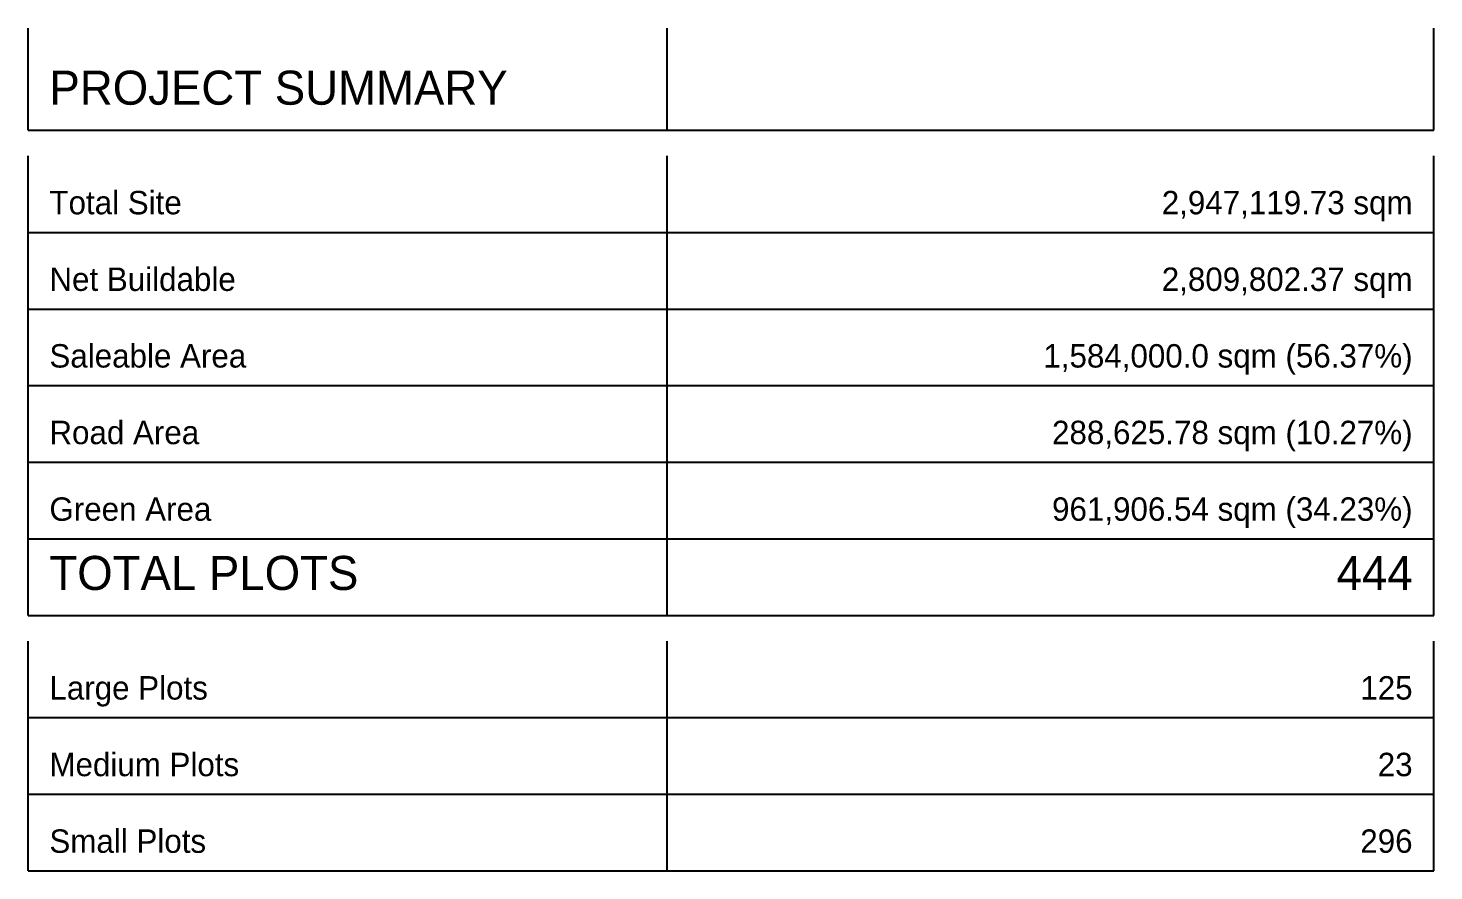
# Model space of a CAD drawing. Header units: metres. Extents: x 729569 to 733474, y 1423763 to 1426173.
# Drawn here: x 732484 to 733474, y 1425579 to 1426173 of the extents above; entities that cross this region are included whole.
import ezdxf
from ezdxf.enums import TextEntityAlignment as Align

# ---------------------------------------------------------------- set-up
doc = ezdxf.new("R2010")
doc.units = ezdxf.units.M
doc.layers.add('TABLE_LINES', color=7, linetype='Continuous')
doc.layers.add('TABLE_TEXT', color=7, linetype='Continuous')

msp = doc.modelspace()

# ---------------------------------------------------------------- linework, layer by layer
at = {"layer": 'TABLE_LINES'}
for p, q in [((732483.94, 1426100.82), (732483.94, 1426172.82)), ((732933.94, 1426100.82), (732933.94, 1426172.82)), ((733473.94, 1426100.82), (733473.94, 1426172.82)), ((732483.94, 1426100.82), (733473.94, 1426100.82)), ((732483.94, 1426028.82), (732483.94, 1426082.82)), ((732933.94, 1426028.82), (732933.94, 1426082.82)), ((733473.94, 1426028.82), (733473.94, 1426082.82)), ((732483.94, 1426028.82), (733473.94, 1426028.82)), ((732483.94, 1425974.82), (732483.94, 1426028.82)), ((732933.94, 1425974.82), (732933.94, 1426028.82)), ((733473.94, 1425974.82), (733473.94, 1426028.82)), ((732483.94, 1425974.82), (733473.94, 1425974.82)), ((732483.94, 1425920.82), (732483.94, 1425974.82)), ((732933.94, 1425920.82), (732933.94, 1425974.82)), ((733473.94, 1425920.82), (733473.94, 1425974.82)), ((732483.94, 1425920.82), (733473.94, 1425920.82)), ((732483.94, 1425866.82), (732483.94, 1425920.82)), ((732933.94, 1425866.82), (732933.94, 1425920.82)), ((733473.94, 1425866.82), (733473.94, 1425920.82)), ((732483.94, 1425866.82), (733473.94, 1425866.82)), ((732483.94, 1425812.82), (732483.94, 1425866.82)), ((732933.94, 1425812.82), (732933.94, 1425866.82)), ((733473.94, 1425812.82), (733473.94, 1425866.82)), ((732483.94, 1425758.82), (732483.94, 1425830.82)), ((732933.94, 1425758.82), (732933.94, 1425830.82)), ((733473.94, 1425758.82), (733473.94, 1425830.82)), ((732483.94, 1425812.82), (733473.94, 1425812.82)), ((732483.94, 1425758.82), (733473.94, 1425758.82)), ((732483.94, 1425686.82), (732483.94, 1425740.82)), ((732933.94, 1425686.82), (732933.94, 1425740.82)), ((733473.94, 1425686.82), (733473.94, 1425740.82)), ((732483.94, 1425686.82), (733473.94, 1425686.82)), ((732483.94, 1425632.82), (732483.94, 1425686.82)), ((732933.94, 1425632.82), (732933.94, 1425686.82)), ((733473.94, 1425632.82), (733473.94, 1425686.82)), ((732483.94, 1425632.82), (733473.94, 1425632.82)), ((732483.94, 1425578.82), (732483.94, 1425632.82)), ((732933.94, 1425578.82), (732933.94, 1425632.82)), ((733473.94, 1425578.82), (733473.94, 1425632.82)), ((732483.94, 1425578.82), (733473.94, 1425578.82)), ((732483.94, 1425578.82), (733473.94, 1425578.82))]:
    msp.add_line(p, q, dxfattribs=at)

# ---------------------------------------------------------------- texts
at = {"layer": 'TABLE_TEXT', "true_color": 0x000000}
for s, height, p in [('PROJECT SUMMARY', 24, (732498.94, 1426130.82)), ('Total Site', 16.5, (732498.94, 1426049.82)), ('Net Buildable', 16.5, (732498.94, 1425995.82)), ('Saleable Area', 16.5, (732498.94, 1425941.82)), ('Road Area', 16.5, (732498.94, 1425887.82)), ('Green Area', 16.5, (732498.94, 1425833.82)), ('TOTAL PLOTS', 24, (732498.94, 1425788.82)), ('Large Plots', 16.5, (732498.94, 1425707.82)), ('Medium Plots', 16.5, (732498.94, 1425653.82)), ('Small Plots', 16.5, (732498.94, 1425599.82))]:
    msp.add_text(s, height=height, dxfattribs=at).set_placement(p, align=Align.MIDDLE_LEFT)
for s, height, p in [('2,947,119.73 sqm', 16.5, (733458.94, 1426049.82)), ('2,809,802.37 sqm', 16.5, (733458.94, 1425995.82)), ('1,584,000.0 sqm (56.37%)', 16.5, (733458.94, 1425941.82)), ('288,625.78 sqm (10.27%)', 16.5, (733458.94, 1425887.82)), ('961,906.54 sqm (34.23%)', 16.5, (733458.94, 1425833.82)), ('444', 24, (733458.94, 1425788.82)), ('125', 16.5, (733458.94, 1425707.82)), ('23', 16.5, (733458.94, 1425653.82)), ('296', 16.5, (733458.94, 1425599.82))]:
    msp.add_text(s, height=height, dxfattribs=at).set_placement(p, align=Align.MIDDLE_RIGHT)

doc.saveas('drawing.dxf')
